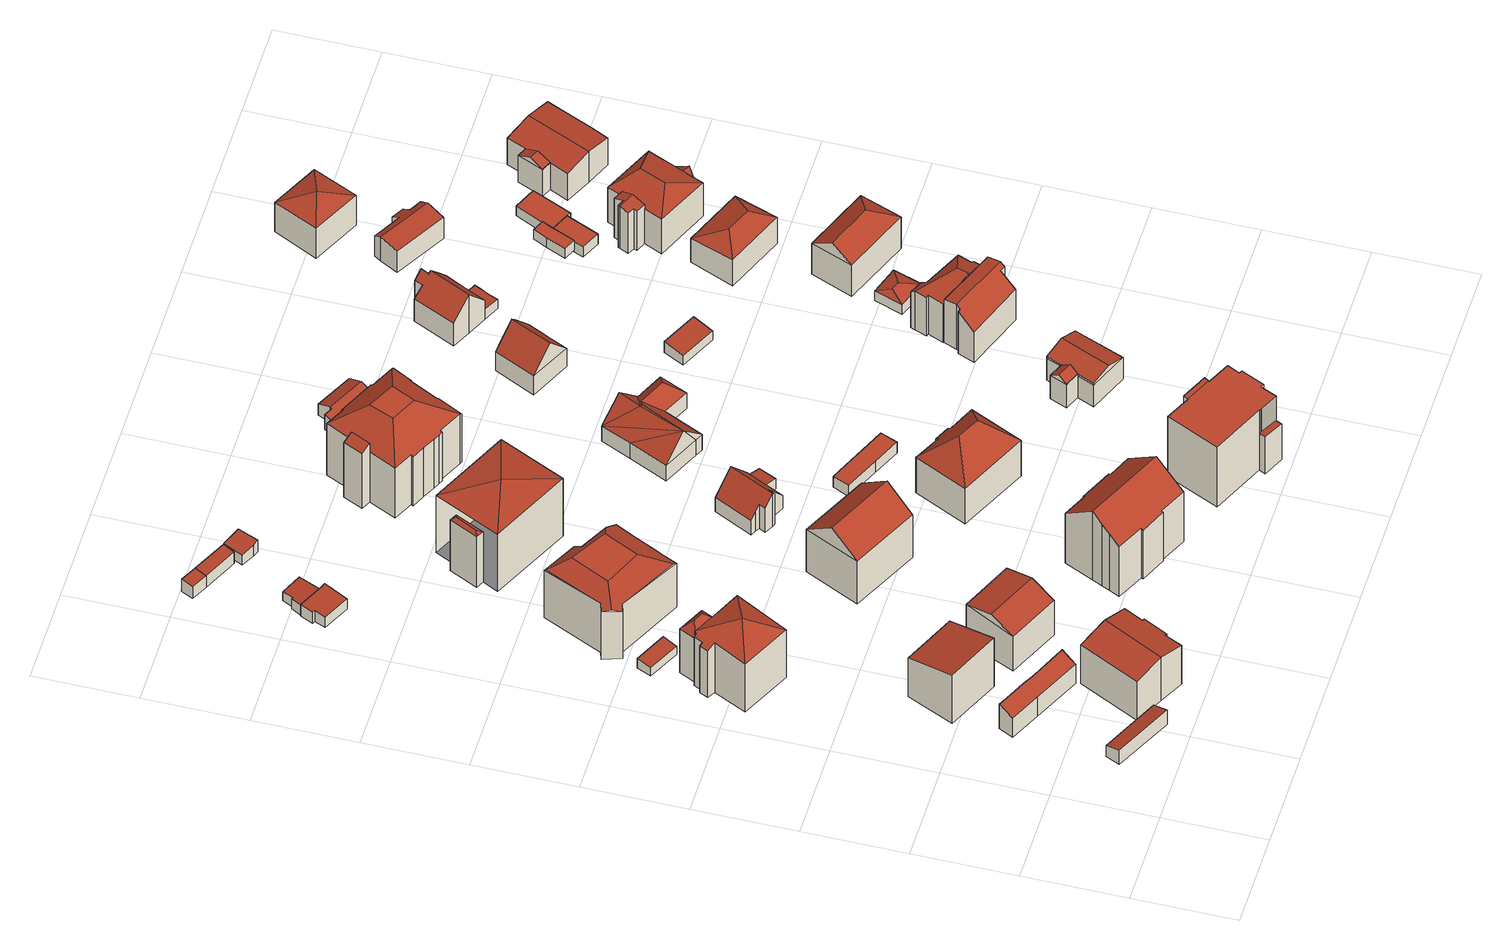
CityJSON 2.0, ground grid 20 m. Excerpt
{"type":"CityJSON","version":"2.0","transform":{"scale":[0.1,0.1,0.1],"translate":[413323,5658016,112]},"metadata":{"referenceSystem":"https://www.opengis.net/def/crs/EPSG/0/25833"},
"CityObjects":{
"building1":{"type":"Building","attributes":{"Dachtyp_tdc":"tdcPolyFlatRoof","Gemeindeschluessel":14612000,"Dachneigung":15.66,"QualitaetDacherkennung":73,"Geometrietyp2DReferenz":"3000","measuredHeight":3.7,"function":"31001_9998","roofType":"2100"},"geometry":[{"type":"Solid","lod":"2","boundaries":[[[[0,1,2,3]],[[1,4,5,2]],[[4,6,7,5]],[[6,0,3,7]],[[6,4,1,0]],[[3,2,5,7]]]],"semantics":{"surfaces":[{"type":"WallSurface"},{"type":"RoofSurface"},{"type":"GroundSurface"}],"values":[[0,0,0,0,1,2]]}}]},
"building2":{"type":"Building","attributes":{"Dachtyp_tdc":"tdcPolyFlatRoof","Gemeindeschluessel":14612000,"Dachneigung":24.06,"QualitaetDacherkennung":58,"Geometrietyp2DReferenz":"3000","measuredHeight":6.38,"function":"31001_9998","roofType":"2100"},"geometry":[{"type":"Solid","lod":"2","boundaries":[[[[8,9,10,11]],[[9,12,13,10]],[[12,14,15,13]],[[14,16,17,15]],[[16,18,19,17]],[[18,20,21,19]],[[20,22,23,21]],[[22,8,11,23]],[[22,20,18,16,14,12,9,8]],[[11,10,13,15,17,19,21,23]]]],"semantics":{"surfaces":[{"type":"WallSurface"},{"type":"RoofSurface"},{"type":"GroundSurface"}],"values":[[0,0,0,0,0,0,0,0,1,2]]}}]},
"building3":{"type":"Building","attributes":{"Dachtyp_tdc":"tdcPolyFlatRoof","Gemeindeschluessel":14612000,"Dachneigung":14.13,"QualitaetDacherkennung":46,"Geometrietyp2DReferenz":"3000","measuredHeight":12.49,"function":"31001_9998","roofType":"2100"},"geometry":[{"type":"Solid","lod":"2","boundaries":[[[[24,25,26,27]],[[25,28,29,26]],[[28,30,31,29]],[[30,24,27,31]],[[30,28,25,24]],[[27,26,29,31]]]],"semantics":{"surfaces":[{"type":"WallSurface"},{"type":"RoofSurface"},{"type":"GroundSurface"}],"values":[[0,0,0,0,1,2]]}}]},
"building4":{"type":"Building","attributes":{"Dachtyp_tdc":"tdcGableRoof","Gemeindeschluessel":14612000,"Dachneigung":10.39,"QualitaetDacherkennung":26,"Geometrietyp2DReferenz":"3000","measuredHeight":11.24,"function":"31001_9998","roofType":"3100"},"geometry":[{"type":"Solid","lod":"2","boundaries":[[[[32,33,34,35]],[[33,36,37,34]],[[36,38,39,37]],[[38,40,41,39]],[[40,42,43,41]],[[42,44,45,43]],[[44,46,47,45]],[[46,48,49,47]],[[48,50,51,49]],[[50,32,35,51]],[[46,44,42,40]],[[40,38,36,33,32,50,48,46]],[[35,34,37,39,41,43,45,47,49,51]]]],"semantics":{"surfaces":[{"type":"WallSurface"},{"type":"RoofSurface"},{"type":"GroundSurface"}],"values":[[0,0,0,0,0,0,0,0,0,0,1,1,2]]}}]},
"building5":{"type":"Building","attributes":{"Gemeindeschluessel":14612000,"Geometrietyp2DReferenz":"3000","function":"31001_9998","roofType":"9999"},"children":["building5-1","building5-2"]},
"building5-1":{"type":"BuildingPart","attributes":{"Dachtyp_tdc":"tdcFreeFormRoof","Dachneigung":47.95,"QualitaetDacherkennung":10,"Geometrietyp2DReferenz":"3000","measuredHeight":13.27,"roofType":"5000"},"parents":["building5"],"geometry":[{"type":"MultiSurface","lod":"2","boundaries":[[[52,53,54,55,56]],[[57,58,53,52]],[[58,59,54,53]],[[59,60,55,54]],[[61,60,59]],[[62,61,59,58]],[[62,58,57]],[[61,62,57,63,60]]],"semantics":{"surfaces":[{"type":"GroundSurface"},{"type":"WallSurface"},{"type":"RoofSurface"}],"values":[0,1,1,1,2,2,2,2]}}]},
"building5-2":{"type":"BuildingPart","attributes":{"Dachtyp_tdc":"tdcTentRoof","Dachneigung":28.96,"QualitaetDacherkennung":41,"Geometrietyp2DReferenz":"3000","measuredHeight":15.76,"roofType":"3500"},"parents":["building5"],"geometry":[{"type":"MultiSurface","lod":"2","boundaries":[[[64,65,66,67]],[[65,68,69,66]],[[68,70,71,69]],[[70,72,57,52,71]],[[73,74,75,55,60]],[[74,76,77,75]],[[76,78,79,77]],[[78,80,81,79]],[[80,82,83,81]],[[82,64,67,83]],[[74,73,84,85]],[[76,74,85]],[[78,76,85]],[[84,72,70,68,65,64,82,80,78,85]],[[67,66,69,71,52,56,55,75,77,79,81,83]]],"semantics":{"surfaces":[{"type":"WallSurface"},{"type":"RoofSurface"},{"type":"GroundSurface"}],"values":[0,0,0,0,0,0,0,0,0,0,1,1,1,1,2]}}]},
"building6":{"type":"Building","attributes":{"Dachtyp_tdc":"tdcPolyFlatRoof","Gemeindeschluessel":14612000,"Dachneigung":5.38,"QualitaetDacherkennung":53,"Geometrietyp2DReferenz":"3000","measuredHeight":2.41,"function":"31001_9998","roofType":"2100"},"geometry":[{"type":"Solid","lod":"2","boundaries":[[[[86,87,88,89]],[[87,90,91,88]],[[90,92,93,91]],[[92,86,89,93]],[[92,90,87,86]],[[89,88,91,93]]]],"semantics":{"surfaces":[{"type":"WallSurface"},{"type":"RoofSurface"},{"type":"GroundSurface"}],"values":[[0,0,0,0,1,2]]}}]},
"building7":{"type":"Building","attributes":{"Dachtyp_tdc":"tdcGableRoof","Gemeindeschluessel":14612000,"Dachneigung":14.21,"QualitaetDacherkennung":29,"Geometrietyp2DReferenz":"3000","measuredHeight":11.23,"function":"31001_9998","roofType":"3100"},"geometry":[{"type":"Solid","lod":"2","boundaries":[[[[94,95,96,97]],[[95,98,99,96]],[[98,100,101,99]],[[100,94,97,101]],[[98,95,102]],[[94,100,103]],[[95,94,103,102]],[[100,98,102,103]],[[97,96,99,101]]]],"semantics":{"surfaces":[{"type":"WallSurface"},{"type":"RoofSurface"},{"type":"GroundSurface"}],"values":[[0,0,0,0,0,0,1,1,2]]}}]},
"building8":{"type":"Building","attributes":{"Dachtyp_tdc":"tdcFreeFormRoof","Gemeindeschluessel":14612000,"Dachneigung":1.51,"QualitaetDacherkennung":36,"Geometrietyp2DReferenz":"3000","measuredHeight":14.08,"function":"31001_9998","roofType":"5000"},"geometry":[{"type":"Solid","lod":"2","boundaries":[[[[104,105,106,107]],[[105,108,109,106]],[[108,110,111,109]],[[110,112,113,111]],[[112,114,115,113]],[[114,116,117,115]],[[116,118,119,117]],[[118,120,121,119]],[[120,122,123,121]],[[122,124,125,123]],[[124,126,127,125]],[[126,128,129,127]],[[128,104,107,129]],[[118,116,114,130,131,132,133,124,122,120]],[[133,132,134,135,128,126]],[[134,136,137,105,104,135]],[[131,130,112,110,108,137,136]],[[132,131,136,134]],[[108,105,137]],[[114,112,130]],[[126,124,133]],[[104,128,135]],[[107,106,109,111,113,115,117,119,121,123,125,127,129]]]],"semantics":{"surfaces":[{"type":"WallSurface"},{"type":"RoofSurface"},{"type":"GroundSurface"}],"values":[[0,0,0,0,0,0,0,0,0,0,0,0,0,1,1,1,1,1,0,0,0,0,2]]}}]},
"building9":{"type":"Building","attributes":{"Dachtyp_tdc":"tdcPolyFlatRoof","Gemeindeschluessel":14612000,"Dachneigung":3.54,"QualitaetDacherkennung":61,"Geometrietyp2DReferenz":"3000","measuredHeight":2.98,"function":"31001_9998","roofType":"2100"},"geometry":[{"type":"Solid","lod":"2","boundaries":[[[[138,139,140,141]],[[139,142,143,140]],[[142,144,145,143]],[[144,146,147,145]],[[146,148,149,147]],[[148,150,151,149]],[[150,152,153,151]],[[152,138,141,153]],[[152,150,148,146,144,142,139,138]],[[141,140,143,145,147,149,151,153]]]],"semantics":{"surfaces":[{"type":"WallSurface"},{"type":"RoofSurface"},{"type":"GroundSurface"}],"values":[[0,0,0,0,0,0,0,0,1,2]]}}]},
"building10":{"type":"Building","attributes":{"Dachtyp_tdc":"tdcPolyFlatRoof","Gemeindeschluessel":14612000,"Dachneigung":3.2,"QualitaetDacherkennung":60,"Geometrietyp2DReferenz":"3000","measuredHeight":2.59,"function":"31001_9998","roofType":"2100"},"geometry":[{"type":"Solid","lod":"2","boundaries":[[[[154,155,156,157]],[[155,158,159,156]],[[158,160,161,159]],[[160,162,163,161]],[[162,164,165,163]],[[164,154,157,165]],[[164,162,160,158,155,154]],[[157,156,159,161,163,165]]]],"semantics":{"surfaces":[{"type":"WallSurface"},{"type":"RoofSurface"},{"type":"GroundSurface"}],"values":[[0,0,0,0,0,0,1,2]]}}]},
"building11":{"type":"Building","attributes":{"Dachtyp_tdc":"tdcGableRoof","Gemeindeschluessel":14612000,"Dachneigung":37.9,"QualitaetDacherkennung":71,"Geometrietyp2DReferenz":"3000","measuredHeight":15.41,"function":"31001_9998","roofType":"3100"},"geometry":[{"type":"Solid","lod":"2","boundaries":[[[[166,167,168,169]],[[167,170,171,168]],[[170,172,173,171]],[[172,166,169,173]],[[170,167,174]],[[166,172,175]],[[167,166,175,174]],[[172,170,174,175]],[[169,168,171,173]]]],"semantics":{"surfaces":[{"type":"WallSurface"},{"type":"RoofSurface"},{"type":"GroundSurface"}],"values":[[0,0,0,0,0,0,1,1,2]]}}]},
"building12":{"type":"Building","attributes":{"Dachtyp_tdc":"tdcGableRoof","Gemeindeschluessel":14612000,"Dachneigung":37.45,"QualitaetDacherkennung":72,"Geometrietyp2DReferenz":"3000","measuredHeight":17.52,"function":"31001_9998","roofType":"3100"},"geometry":[{"type":"Solid","lod":"2","boundaries":[[[[176,177,178,179]],[[177,180,181,178]],[[180,182,183,181]],[[182,184,185,183]],[[184,186,187,185]],[[186,188,189,187]],[[188,190,191,189]],[[190,192,193,191]],[[192,194,195,193]],[[194,196,197,195]],[[196,198,199,197]],[[198,200,201,199]],[[200,202,203,201]],[[202,204,205,203]],[[204,206,207,205]],[[206,176,179,207]],[[202,200,198,196,194,192,190,188]],[[188,186,184,182,180,177,176,206,204,202]],[[179,178,181,183,185,187,189,191,193,195,197,199,201,203,205,207]]]],"semantics":{"surfaces":[{"type":"WallSurface"},{"type":"RoofSurface"},{"type":"GroundSurface"}],"values":[[0,0,0,0,0,0,0,0,0,0,0,0,0,0,0,0,1,1,2]]}}]},
"building13":{"type":"Building","attributes":{"Dachtyp_tdc":"tdcPolyFlatRoof","Gemeindeschluessel":14612000,"Dachneigung":4.8,"QualitaetDacherkennung":81,"Geometrietyp2DReferenz":"3000","measuredHeight":3.19,"function":"31001_9998","roofType":"2100"},"geometry":[{"type":"Solid","lod":"2","boundaries":[[[[208,209,210,211]],[[209,212,213,210]],[[212,214,215,213]],[[214,208,211,215]],[[214,212,209,208]],[[211,210,213,215]]]],"semantics":{"surfaces":[{"type":"WallSurface"},{"type":"RoofSurface"},{"type":"GroundSurface"}],"values":[[0,0,0,0,1,2]]}}]},
"building14":{"type":"Building","attributes":{"Dachtyp_tdc":"tdcPolyFlatRoof","Gemeindeschluessel":14612000,"Dachneigung":3.7,"QualitaetDacherkennung":68,"Geometrietyp2DReferenz":"3000","measuredHeight":3.17,"function":"31001_9998","roofType":"2100"},"geometry":[{"type":"Solid","lod":"2","boundaries":[[[[216,217,218,219]],[[217,214,215,218]],[[214,212,213,215]],[[212,216,219,213]],[[212,214,217,216]],[[219,218,215,213]]]],"semantics":{"surfaces":[{"type":"WallSurface"},{"type":"RoofSurface"},{"type":"GroundSurface"}],"values":[[0,0,0,0,1,2]]}}]},
"building15":{"type":"Building","attributes":{"Gemeindeschluessel":14612000,"Geometrietyp2DReferenz":"3000","function":"31001_9998","roofType":"9999"},"children":["building15-1","building15-2"]},
"building15-1":{"type":"BuildingPart","attributes":{"Dachtyp_tdc":"tdcFreeFormRoof","Dachneigung":32.95,"QualitaetDacherkennung":12,"Geometrietyp2DReferenz":"3000","measuredHeight":13.49,"roofType":"5000"},"parents":["building15"],"geometry":[{"type":"MultiSurface","lod":"2","boundaries":[[[220,221,222,223]],[[221,224,225,222]],[[224,226,227,225]],[[228,226,224]],[[229,228,224,221]],[[229,221,220]],[[228,229,220,226]],[[223,222,225,227]]],"semantics":{"surfaces":[{"type":"WallSurface"},{"type":"RoofSurface"},{"type":"GroundSurface"}],"values":[0,0,0,1,1,1,1,2]}}]},
"building15-2":{"type":"BuildingPart","attributes":{"Dachtyp_tdc":"tdcTentRoof","Dachneigung":10.68,"QualitaetDacherkennung":47,"Geometrietyp2DReferenz":"3000","measuredHeight":16.44,"roofType":"3500"},"parents":["building15"],"geometry":[{"type":"MultiSurface","lod":"2","boundaries":[[[230,231,232,233]],[[231,234,235,232]],[[236,230,233,237]],[[231,230,238]],[[234,231,238]],[[236,234,238]],[[230,236,238]],[[233,232,235,223,227,237]]],"semantics":{"surfaces":[{"type":"WallSurface"},{"type":"RoofSurface"},{"type":"GroundSurface"}],"values":[0,0,0,1,1,1,1,2]}}]},
"building16":{"type":"Building","attributes":{"Dachtyp_tdc":"tdcPolyFlatRoof","Gemeindeschluessel":14612000,"Dachneigung":7.42,"QualitaetDacherkennung":58,"Geometrietyp2DReferenz":"3000","measuredHeight":3.06,"function":"31001_9998","roofType":"2100"},"geometry":[{"type":"Solid","lod":"2","boundaries":[[[[239,240,241,242]],[[240,243,244,241]],[[243,245,246,244]],[[245,247,248,246]],[[247,249,250,248]],[[249,239,242,250]],[[249,247,245,243,240,239]],[[242,241,244,246,248,250]]]],"semantics":{"surfaces":[{"type":"WallSurface"},{"type":"RoofSurface"},{"type":"GroundSurface"}],"values":[[0,0,0,0,0,0,1,2]]}}]},
"building17":{"type":"Building","attributes":{"Gemeindeschluessel":14612000,"Geometrietyp2DReferenz":"3000","function":"31001_9998","roofType":"9999"},"children":["building17-1","building17-2"]},
"building17-1":{"type":"BuildingPart","attributes":{"Dachtyp_tdc":"tdcPolyFlatRoof","Dachneigung":13.74,"QualitaetDacherkennung":41,"Geometrietyp2DReferenz":"3000","measuredHeight":3.36,"roofType":"2100"},"parents":["building17"],"geometry":[{"type":"MultiSurface","lod":"2","boundaries":[[[251,252,253,254]],[[255,256,257,258]],[[255,251,254,256]],[[255,258,252,251]],[[254,253,257,256]]],"semantics":{"surfaces":[{"type":"WallSurface"},{"type":"RoofSurface"},{"type":"GroundSurface"}],"values":[0,0,0,1,2]}}]},
"building17-2":{"type":"BuildingPart","attributes":{"Dachtyp_tdc":"tdcGableRoof","Dachneigung":50.37,"QualitaetDacherkennung":76,"Geometrietyp2DReferenz":"3000","measuredHeight":8.57,"roofType":"3100"},"parents":["building17"],"geometry":[{"type":"MultiSurface","lod":"2","boundaries":[[[252,259,260,253]],[[259,261,262,260]],[[261,263,264,262]],[[263,265,266,264]],[[265,267,268,266]],[[267,269,270,268]],[[269,271,272,270]],[[271,273,274,272]],[[273,275,276,274]],[[275,277,278,276]],[[277,279,280,278]],[[279,281,282,280]],[[281,258,257,282]],[[277,275,273,271,269,267,265]],[[265,263,261,259,252,258,281,279,277]],[[257,253,260,262,264,266,268,270,272,274,276,278,280,282]]],"semantics":{"surfaces":[{"type":"WallSurface"},{"type":"RoofSurface"},{"type":"GroundSurface"}],"values":[0,0,0,0,0,0,0,0,0,0,0,0,0,1,1,2]}}]},
"building18":{"type":"Building","attributes":{"Dachtyp_tdc":"tdcFreeFormRoof","Gemeindeschluessel":14612000,"Dachneigung":43.75,"QualitaetDacherkennung":59,"Geometrietyp2DReferenz":"3000","measuredHeight":14.44,"function":"31001_9998","roofType":"5000"},"geometry":[{"type":"Solid","lod":"2","boundaries":[[[[283,284,285,286]],[[284,287,288,285]],[[287,289,290,288]],[[289,291,292,290]],[[291,293,294,292]],[[293,295,296,294]],[[295,297,298,296]],[[297,283,286,298]],[[293,291,289,287,284,283,299,300]],[[283,297,299]],[[297,295,300,299]],[[295,293,300]],[[286,285,288,290,292,294,296,298]]]],"semantics":{"surfaces":[{"type":"WallSurface"},{"type":"RoofSurface"},{"type":"GroundSurface"}],"values":[[0,0,0,0,0,0,0,0,1,1,1,1,2]]}}]},
"building19":{"type":"Building","attributes":{"Dachtyp_tdc":"tdcPolyFlatRoof","Gemeindeschluessel":14612000,"Dachneigung":0,"QualitaetDacherkennung":50,"Geometrietyp2DReferenz":"3000","measuredHeight":2.8,"function":"31001_9998","roofType":"1000"},"geometry":[{"type":"Solid","lod":"2","boundaries":[[[[301,302,303,304]],[[302,305,306,303]],[[305,307,308,306]],[[307,309,310,308]],[[309,301,304,310]],[[309,307,305,302,301]],[[304,303,306,308,310]]]],"semantics":{"surfaces":[{"type":"WallSurface"},{"type":"RoofSurface"},{"type":"GroundSurface"}],"values":[[0,0,0,0,0,1,2]]}}]},
"building20":{"type":"Building","attributes":{"Gemeindeschluessel":14612000,"Geometrietyp2DReferenz":"3000","function":"31001_9998","roofType":"9999"},"children":["building20-1","building20-2","building20-3"]},
"building20-1":{"type":"BuildingPart","attributes":{"Dachtyp_tdc":"tdcPolyFlatRoof","Dachneigung":0,"QualitaetDacherkennung":55,"Geometrietyp2DReferenz":"3000","measuredHeight":15.4,"roofType":"1000"},"parents":["building20"],"geometry":[{"type":"MultiSurface","lod":"2","boundaries":[[[311,312,313,314]],[[311,315,316,312]],[[315,317,318,316]],[[317,319,320,318]],[[319,321,322,320]],[[321,323,324,322]],[[323,325,326,327,324]],[[328,329,330,331,332]],[[329,333,334,330]],[[333,335,336,334]],[[333,329,328,325,323,321,319,317,315,311,314,335]],[[313,312,316,318,320,322,324,327,331,330,334,336]]],"semantics":{"surfaces":[{"type":"WallSurface"},{"type":"RoofSurface"},{"type":"GroundSurface"}],"values":[0,0,0,0,0,0,0,0,0,0,1,2]}}]},
"building20-2":{"type":"BuildingPart","attributes":{"Dachtyp_tdc":"tdcPolyFlatRoof","Dachneigung":6.85,"QualitaetDacherkennung":35,"Geometrietyp2DReferenz":"3000","measuredHeight":15.51,"roofType":"2100"},"parents":["building20"],"geometry":[{"type":"MultiSurface","lod":"2","boundaries":[[[337,314,313,338]],[[335,339,340,336]],[[339,337,338,340]],[[339,335,314,337]],[[338,313,336,340]]],"semantics":{"surfaces":[{"type":"WallSurface"},{"type":"RoofSurface"},{"type":"GroundSurface"}],"values":[0,0,0,1,2]}}]},
"building20-3":{"type":"BuildingPart","attributes":{"Dachtyp_tdc":"tdcPolyFlatRoof","Dachneigung":4.62,"QualitaetDacherkennung":27,"Geometrietyp2DReferenz":"3000","measuredHeight":9.43,"roofType":"2100"},"parents":["building20"],"geometry":[{"type":"MultiSurface","lod":"2","boundaries":[[[326,341,342,327]],[[341,343,344,342]],[[343,332,331,344]],[[332,343,341,326]],[[327,342,344,331]]],"semantics":{"surfaces":[{"type":"WallSurface"},{"type":"RoofSurface"},{"type":"GroundSurface"}],"values":[0,0,0,1,2]}}]},
"building21":{"type":"Building","attributes":{"Gemeindeschluessel":14612000,"Geometrietyp2DReferenz":"3000","function":"31001_9998","roofType":"9999"},"children":["building21-1","building21-2"]},
"building21-1":{"type":"BuildingPart","attributes":{"Dachtyp_tdc":"tdcPolyFlatRoof","Dachneigung":28.82,"QualitaetDacherkennung":43,"Geometrietyp2DReferenz":"3000","measuredHeight":15.13,"roofType":"2100"},"parents":["building21"],"geometry":[{"type":"MultiSurface","lod":"2","boundaries":[[[345,346,347,348]],[[346,349,347]],[[350,351,352,353,354]],[[351,345,348,352]],[[351,350,346,345]],[[348,347,353,352]]],"semantics":{"surfaces":[{"type":"WallSurface"},{"type":"RoofSurface"},{"type":"GroundSurface"}],"values":[0,0,0,0,1,2]}}]},
"building21-2":{"type":"BuildingPart","attributes":{"Dachtyp_tdc":"tdcCutTentRoof","Dachneigung":35.61,"QualitaetDacherkennung":77,"Geometrietyp2DReferenz":"3000","measuredHeight":16.87,"roofType":"9999"},"parents":["building21"],"geometry":[{"type":"MultiSurface","lod":"2","boundaries":[[[349,355,356,347]],[[355,357,358,356]],[[357,359,360,358]],[[359,361,362,360]],[[361,363,364,362]],[[363,365,366,364]],[[365,367,368,366]],[[367,369,370,368]],[[369,371,372,370]],[[371,373,374,372]],[[373,375,376,374]],[[375,377,378,376]],[[377,379,380,378]],[[379,381,382,380]],[[381,383,384,382]],[[383,385,386,384]],[[385,387,388,386]],[[387,389,390,388]],[[389,391,392,390]],[[391,393,394,392]],[[393,395,396,394]],[[395,354,353,396]],[[365,363,361,359,357,355,397,398]],[[379,377,375,373,371,369,367,365,398,399]],[[395,393,391,389,387,385,383,381,379,399,400]],[[355,349,354,395,400,397]],[[400,399,398,397]],[[347,356,358,360,362,364,366,368,370,372,374,376,378,380,382,384,386,388,390,392,394,396,353]]],"semantics":{"surfaces":[{"type":"WallSurface"},{"type":"RoofSurface"},{"type":"GroundSurface"}],"values":[0,0,0,0,0,0,0,0,0,0,0,0,0,0,0,0,0,0,0,0,0,0,1,1,1,1,1,2]}}]},
"building22":{"type":"Building","attributes":{"Dachtyp_tdc":"tdcFreeFormRoof","Gemeindeschluessel":14612000,"Dachneigung":45.79,"QualitaetDacherkennung":27,"Geometrietyp2DReferenz":"3000","measuredHeight":8.98,"function":"31001_9998","roofType":"5000"},"geometry":[{"type":"Solid","lod":"2","boundaries":[[[[401,402,403]],[[403,404,405]],[[402,404,403]],[[406,404,402]],[[404,406,407]],[[408,404,407]],[[404,408,409]],[[410,411,412,413,414,415,416,417,418,419]],[[408,407,411,410]],[[407,406,412,411]],[[406,402,413,412]],[[402,420,414,413]],[[420,421,415,414]],[[421,422,416,415]],[[422,423,417,416]],[[423,424,418,417]],[[424,409,419,418]],[[409,408,410,419]],[[425,405,404,409,424]],[[426,425,424,423]],[[426,423,422]],[[403,405,425,426,422,421]],[[401,403,421,420]],[[401,420,402]]]],"semantics":{"surfaces":[{"type":"RoofSurface"},{"type":"WallSurface"},{"type":"GroundSurface"}],"values":[[0,0,0,0,0,1,1,2,1,1,1,1,1,1,1,1,1,1,0,0,0,0,0,1]]}}]},
"building23":{"type":"Building","attributes":{"Dachtyp_tdc":"tdcGableRoof","Gemeindeschluessel":14612000,"Dachneigung":23.18,"QualitaetDacherkennung":75,"Geometrietyp2DReferenz":"3000","measuredHeight":3.98,"function":"31001_9998","roofType":"3100"},"geometry":[{"type":"Solid","lod":"2","boundaries":[[[[427,428,429,430]],[[428,431,432,429]],[[431,433,434,432]],[[433,435,436,434]],[[435,437,438,436]],[[437,439,440,438]],[[439,441,442,440]],[[441,427,430,442]],[[437,435,433,431]],[[431,428,427,441,439,437]],[[430,429,432,434,436,438,440,442]]]],"semantics":{"surfaces":[{"type":"WallSurface"},{"type":"RoofSurface"},{"type":"GroundSurface"}],"values":[[0,0,0,0,0,0,0,0,1,1,2]]}}]},
"building24":{"type":"Building","attributes":{"Gemeindeschluessel":14612000,"Geometrietyp2DReferenz":"3000","function":"31001_9998","roofType":"9999"},"children":["building24-1","building24-2"]},
"building24-1":{"type":"BuildingPart","attributes":{"Dachtyp_tdc":"tdcGableRoof","Dachneigung":12.84,"QualitaetDacherkennung":27,"Geometrietyp2DReferenz":"3000","measuredHeight":7.08,"roofType":"3100"},"parents":["building24"],"geometry":[{"type":"MultiSurface","lod":"2","boundaries":[[[443,444,445,446]],[[444,447,448,445]],[[449,450,451,452]],[[450,453,454,451]],[[453,443,446,454]],[[453,455,456,443]],[[457,458,456,455,459,460]],[[461,460,449]],[[449,460,459,450]],[[450,459,455,453]],[[444,458,457,447]],[[443,456,458,444]],[[457,462,447]],[[446,445,448,452,451,454]]],"semantics":{"surfaces":[{"type":"WallSurface"},{"type":"RoofSurface"},{"type":"GroundSurface"}],"values":[0,0,0,0,0,1,1,0,0,0,0,0,0,2]}}]},
"building24-2":{"type":"BuildingPart","attributes":{"Dachtyp_tdc":"tdcGableRoof","Dachneigung":36.15,"QualitaetDacherkennung":71,"Geometrietyp2DReferenz":"3000","measuredHeight":7.34,"roofType":"3100"},"parents":["building24"],"geometry":[{"type":"MultiSurface","lod":"2","boundaries":[[[462,463,464,448,447]],[[463,465,466,464]],[[465,461,449,452,466]],[[465,467,468,461]],[[457,468,467,469]],[[463,469,467,465]],[[462,457,469,463]],[[461,468,457,462]],[[452,448,464,466]]],"semantics":{"surfaces":[{"type":"WallSurface"},{"type":"RoofSurface"},{"type":"GroundSurface"}],"values":[0,0,0,1,1,0,0,0,2]}}]},
"building25":{"type":"Building","attributes":{"Dachtyp_tdc":"tdcFreeFormRoof","Gemeindeschluessel":14612000,"Dachneigung":48.71,"QualitaetDacherkennung":76,"Geometrietyp2DReferenz":"3000","measuredHeight":9.86,"function":"31001_9998","roofType":"5000"},"geometry":[{"type":"Solid","lod":"2","boundaries":[[[[470,471,472,473,474,475,476,477,478,479]],[[480,481,471,470]],[[481,482,472,471]],[[482,483,473,472]],[[483,484,474,473]],[[484,485,475,474]],[[485,486,476,475]],[[486,487,477,476]],[[487,488,478,477]],[[488,489,479,478]],[[489,480,470,479]],[[483,482,481,480,490,491,485,484]],[[490,489,488,487,486,491]],[[486,485,491]],[[480,489,490]]]],"semantics":{"surfaces":[{"type":"GroundSurface"},{"type":"WallSurface"},{"type":"RoofSurface"}],"values":[[0,1,1,1,1,1,1,1,1,1,1,2,2,1,1]]}}]},
"building26":{"type":"Building","attributes":{"Dachtyp_tdc":"tdcPolyFlatRoof","Gemeindeschluessel":14612000,"Dachneigung":6.44,"QualitaetDacherkennung":78,"Geometrietyp2DReferenz":"3000","measuredHeight":2.79,"function":"31001_9998","roofType":"2100"},"geometry":[{"type":"Solid","lod":"2","boundaries":[[[[492,493,494,495]],[[493,496,497,494]],[[496,498,499,497]],[[498,492,495,499]],[[498,496,493,492]],[[495,494,497,499]]]],"semantics":{"surfaces":[{"type":"WallSurface"},{"type":"RoofSurface"},{"type":"GroundSurface"}],"values":[[0,0,0,0,1,2]]}}]},
"building27":{"type":"Building","attributes":{"Dachtyp_tdc":"tdcGableRoof","Gemeindeschluessel":14612000,"Dachneigung":41.77,"QualitaetDacherkennung":28,"Geometrietyp2DReferenz":"3000","measuredHeight":11.64,"function":"31001_9998","roofType":"3100"},"geometry":[{"type":"Solid","lod":"2","boundaries":[[[[500,501,502,503]],[[501,504,505,502]],[[504,506,507,505]],[[506,508,509,507]],[[508,510,511,509]],[[510,512,513,511]],[[512,514,515,513]],[[514,516,517,515]],[[516,518,519,517]],[[518,500,503,519]],[[514,512,510,508]],[[508,506,504,501,500,518,516,514]],[[503,502,505,507,509,511,513,515,517,519]]]],"semantics":{"surfaces":[{"type":"WallSurface"},{"type":"RoofSurface"},{"type":"GroundSurface"}],"values":[[0,0,0,0,0,0,0,0,0,0,1,1,2]]}}]},
"building28":{"type":"Building","attributes":{"Dachtyp_tdc":"tdcHipAndGableRoof","Gemeindeschluessel":14612000,"Dachneigung":11.54,"QualitaetDacherkennung":37,"Geometrietyp2DReferenz":"3000","measuredHeight":11.52,"function":"31001_9998","roofType":"5000"},"geometry":[{"type":"Solid","lod":"2","boundaries":[[[[520,521,513,522]],[[521,523,524,513]],[[523,525,511,524]],[[525,526,527,511]],[[526,528,529,527]],[[528,530,531,529]],[[530,532,533,531]],[[532,534,535,533]],[[534,536,537,535]],[[536,538,539,537]],[[538,540,541,539]],[[540,542,543,541]],[[542,544,545,543]],[[544,520,522,545]],[[540,538,536,534,532,546]],[[532,530,528,526,525,523,546]],[[523,521,520,544,542,540,546]],[[522,513,524,511,527,529,531,533,535,537,539,541,543,545]]]],"semantics":{"surfaces":[{"type":"WallSurface"},{"type":"RoofSurface"},{"type":"GroundSurface"}],"values":[[0,0,0,0,0,0,0,0,0,0,0,0,0,0,1,1,1,2]]}}]},
"building29":{"type":"Building","attributes":{"Gemeindeschluessel":14612000,"Geometrietyp2DReferenz":"3000","function":"31001_9998","roofType":"9999"},"children":["building29-1","building29-2"]},
"building29-1":{"type":"BuildingPart","attributes":{"Dachtyp_tdc":"tdcGableRoof","Dachneigung":48.27,"QualitaetDacherkennung":56,"Geometrietyp2DReferenz":"3000","measuredHeight":9.66,"roofType":"3100"},"parents":["building29"],"geometry":[{"type":"MultiSurface","lod":"2","boundaries":[[[547,548,549,550]],[[548,551,552,549]],[[551,553,554,552]],[[553,555,556,554]],[[555,557,558,556]],[[557,559,560,558]],[[559,561,562,563,560]],[[564,565,566,567,568]],[[565,569,570,566]],[[569,571,572,570]],[[571,547,550,572]],[[565,564,561,559,557,555]],[[555,553,551,548,547,571,569,565]],[[550,549,552,554,556,558,560,563,567,566,570,572]]],"semantics":{"surfaces":[{"type":"WallSurface"},{"type":"RoofSurface"},{"type":"GroundSurface"}],"values":[0,0,0,0,0,0,0,0,0,0,0,1,1,2]}}]},
"building29-2":{"type":"BuildingPart","attributes":{"Dachtyp_tdc":"tdcPolyFlatRoof","Dachneigung":3.94,"QualitaetDacherkennung":57,"Geometrietyp2DReferenz":"3000","measuredHeight":2.5,"roofType":"2100"},"parents":["building29"],"geometry":[{"type":"MultiSurface","lod":"2","boundaries":[[[562,573,574,563]],[[573,575,576,574]],[[575,577,578,576]],[[577,579,580,578]],[[579,581,582,580]],[[581,583,584,582]],[[583,568,567,584]],[[568,583,581,579,577,575,573,562]],[[563,574,576,578,580,582,584,567]]],"semantics":{"surfaces":[{"type":"WallSurface"},{"type":"RoofSurface"},{"type":"GroundSurface"}],"values":[0,0,0,0,0,0,0,1,2]}}]},
"building30":{"type":"Building","attributes":{"Dachtyp_tdc":"tdcFreeFormRoof","Gemeindeschluessel":14612000,"Dachneigung":21.71,"QualitaetDacherkennung":84,"Geometrietyp2DReferenz":"3000","measuredHeight":3.68,"function":"31001_9998","roofType":"5000"},"geometry":[{"type":"Solid","lod":"2","boundaries":[[[[585,586,587,588]],[[586,589,590,587]],[[589,591,592,590]],[[591,585,588,592]],[[593,594,591,589]],[[593,589,586]],[[594,593,586,585]],[[594,585,591]],[[588,587,590,592]]]],"semantics":{"surfaces":[{"type":"WallSurface"},{"type":"RoofSurface"},{"type":"GroundSurface"}],"values":[[0,0,0,0,1,1,1,1,2]]}}]},
"building31":{"type":"Building","attributes":{"Dachtyp_tdc":"tdcHipAndGableRoof","Gemeindeschluessel":14612000,"Dachneigung":34.91,"QualitaetDacherkennung":62,"Geometrietyp2DReferenz":"3000","measuredHeight":11.06,"function":"31001_9998","roofType":"5000"},"geometry":[{"type":"Solid","lod":"2","boundaries":[[[[595,596,597,598]],[[596,599,600,597]],[[599,601,602,600]],[[601,595,598,602]],[[599,596,603]],[[595,601,604]],[[596,595,604,603]],[[601,599,603,604]],[[598,597,600,602]]]],"semantics":{"surfaces":[{"type":"WallSurface"},{"type":"RoofSurface"},{"type":"GroundSurface"}],"values":[[0,0,0,0,1,0,1,1,2]]}}]},
"building32":{"type":"Building","attributes":{"Dachtyp_tdc":"tdcHipRoof","Gemeindeschluessel":14612000,"Dachneigung":25.18,"QualitaetDacherkennung":80,"Geometrietyp2DReferenz":"3000","measuredHeight":8.51,"function":"31001_9998","roofType":"3200"},"geometry":[{"type":"Solid","lod":"2","boundaries":[[[[605,606,607,608]],[[606,609,610,607]],[[609,611,612,610]],[[611,605,608,612]],[[609,606,613]],[[605,611,614]],[[606,605,614,613]],[[611,609,613,614]],[[608,607,610,612]]]],"semantics":{"surfaces":[{"type":"WallSurface"},{"type":"RoofSurface"},{"type":"GroundSurface"}],"values":[[0,0,0,0,1,1,1,1,2]]}}]},
"building33":{"type":"Building","attributes":{"Dachtyp_tdc":"tdcPolyFlatRoof","Gemeindeschluessel":14612000,"Dachneigung":0,"QualitaetDacherkennung":67,"Geometrietyp2DReferenz":"3000","measuredHeight":2.49,"function":"31001_9998","roofType":"1000"},"geometry":[{"type":"Solid","lod":"2","boundaries":[[[[615,616,617,618]],[[616,619,620,617]],[[619,621,622,620]],[[621,623,624,622]],[[623,625,626,624]],[[625,627,628,626]],[[627,615,618,628]],[[627,625,623,621,619,616,615]],[[618,617,620,622,624,626,628]]]],"semantics":{"surfaces":[{"type":"WallSurface"},{"type":"RoofSurface"},{"type":"GroundSurface"}],"values":[[0,0,0,0,0,0,0,1,2]]}}]},
"building34":{"type":"Building","attributes":{"Dachtyp_tdc":"tdcGableRoof","Gemeindeschluessel":14612000,"Dachneigung":11.4,"QualitaetDacherkennung":41,"Geometrietyp2DReferenz":"3000","measuredHeight":6.31,"function":"31001_9998","roofType":"3100"},"geometry":[{"type":"Solid","lod":"2","boundaries":[[[[629,630,631,632]],[[630,633,634,631]],[[633,635,636,634]],[[635,637,638,636]],[[637,639,640,638]],[[639,641,642,640]],[[641,643,644,642]],[[643,645,646,644]],[[645,647,648,646]],[[647,649,650,648]],[[649,629,632,650]],[[645,643,641,639]],[[639,637,635,633,630,629,649,647,645]],[[632,631,634,636,638,640,642,644,646,648,650]]]],"semantics":{"surfaces":[{"type":"WallSurface"},{"type":"RoofSurface"},{"type":"GroundSurface"}],"values":[[0,0,0,0,0,0,0,0,0,0,0,1,1,2]]}}]},
"building35":{"type":"Building","attributes":{"Dachtyp_tdc":"tdcPolyFlatRoof","Gemeindeschluessel":14612000,"Dachneigung":0,"QualitaetDacherkennung":70,"Geometrietyp2DReferenz":"3000","measuredHeight":2.61,"function":"31001_9998","roofType":"1000"},"geometry":[{"type":"Solid","lod":"2","boundaries":[[[[651,652,653,654]],[[652,655,656,653]],[[655,657,658,656]],[[657,659,660,658]],[[659,661,662,660]],[[661,651,654,662]],[[661,659,657,655,652,651]],[[654,653,656,658,660,662]]]],"semantics":{"surfaces":[{"type":"WallSurface"},{"type":"RoofSurface"},{"type":"GroundSurface"}],"values":[[0,0,0,0,0,0,1,2]]}}]},
"building36":{"type":"Building","attributes":{"Dachtyp_tdc":"tdcTentRoof","Gemeindeschluessel":14612000,"Dachneigung":23.06,"QualitaetDacherkennung":85,"Geometrietyp2DReferenz":"3000","measuredHeight":9.59,"function":"31001_9998","roofType":"3500"},"geometry":[{"type":"Solid","lod":"2","boundaries":[[[[663,664,665,666]],[[664,667,668,665]],[[667,669,670,668]],[[669,663,666,670]],[[664,663,671]],[[667,664,671]],[[669,667,671]],[[663,669,671]],[[666,665,668,670]]]],"semantics":{"surfaces":[{"type":"WallSurface"},{"type":"RoofSurface"},{"type":"GroundSurface"}],"values":[[0,0,0,0,1,1,1,1,2]]}}]},
"building37":{"type":"Building","attributes":{"Gemeindeschluessel":14612000,"Geometrietyp2DReferenz":"3000","function":"31001_9998","roofType":"9999"},"children":["building37-1","building37-2","building37-3"]},
"building37-1":{"type":"BuildingPart","attributes":{"Dachtyp_tdc":"tdcGableRoof","Dachneigung":66.64,"QualitaetDacherkennung":14,"Geometrietyp2DReferenz":"3000","measuredHeight":6.55,"roofType":"3100"},"parents":["building37"],"geometry":[{"type":"MultiSurface","lod":"2","boundaries":[[[672,673,674,675]],[[673,676,677,674]],[[676,678,679,677]],[[676,673,680]],[[673,672,681,680]],[[678,676,680,681]],[[675,674,677,679]]],"semantics":{"surfaces":[{"type":"WallSurface"},{"type":"RoofSurface"},{"type":"GroundSurface"}],"values":[0,0,0,0,1,1,2]}}]},
"building37-2":{"type":"BuildingPart","attributes":{"Dachtyp_tdc":"tdcHipRoof","Dachneigung":21.1,"QualitaetDacherkennung":61,"Geometrietyp2DReferenz":"3000","measuredHeight":10.79,"roofType":"3200"},"parents":["building37"],"geometry":[{"type":"MultiSurface","lod":"2","boundaries":[[[682,683,684,679]],[[683,685,686,684]],[[685,687,688,686]],[[689,690,691,692]],[[690,693,694,691]],[[693,695,672,675,694]],[[682,679,678]],[[693,690,696]],[[685,683,697]],[[690,689,698,687,685,697,696]],[[683,682,695,693,696,697]],[[684,686,688,699,692,691,694,675,679]]],"semantics":{"surfaces":[{"type":"WallSurface"},{"type":"RoofSurface"},{"type":"GroundSurface"}],"values":[0,0,0,0,0,0,0,1,1,1,1,2]}}]},
"building37-3":{"type":"BuildingPart","attributes":{"Dachtyp_tdc":"tdcGableRoof","Dachneigung":18.77,"QualitaetDacherkennung":61,"Geometrietyp2DReferenz":"3000","measuredHeight":10.95,"roofType":"3100"},"parents":["building37"],"geometry":[{"type":"MultiSurface","lod":"2","boundaries":[[[700,701,689,692,702]],[[703,688,687]],[[703,704,705,688]],[[704,706,707,705]],[[706,708,709,707]],[[708,710,711,709]],[[710,712,713,711]],[[712,714,715,713]],[[714,700,702,715]],[[710,708,706,704,703,716]],[[716,701,700,714,712,710]],[[702,692,699,688,705,707,709,711,713,715]]],"semantics":{"surfaces":[{"type":"WallSurface"},{"type":"RoofSurface"},{"type":"GroundSurface"}],"values":[0,0,0,0,0,0,0,0,0,1,1,2]}}]},
"building38":{"type":"Building","attributes":{"Dachtyp_tdc":"tdcPolyFlatRoof","Gemeindeschluessel":14612000,"Dachneigung":0,"QualitaetDacherkennung":86,"Geometrietyp2DReferenz":"3000","measuredHeight":2.54,"function":"31001_9998","roofType":"1000"},"geometry":[{"type":"Solid","lod":"2","boundaries":[[[[657,717,718,719]],[[717,720,721,718]],[[720,722,723,721]],[[722,724,725,723]],[[724,659,726,725]],[[659,657,719,726]],[[659,724,722,720,717,657]],[[719,718,721,723,725,726]]]],"semantics":{"surfaces":[{"type":"WallSurface"},{"type":"RoofSurface"},{"type":"GroundSurface"}],"values":[[0,0,0,0,0,0,1,2]]}}]},
"building39":{"type":"Building","attributes":{"Gemeindeschluessel":14612000,"Geometrietyp2DReferenz":"3000","function":"31001_9998","roofType":"9999"},"children":["building39-1","building39-2"]},
"building39-1":{"type":"BuildingPart","attributes":{"Dachtyp_tdc":"tdcGableRoof","Dachneigung":25.47,"QualitaetDacherkennung":63,"Geometrietyp2DReferenz":"3000","measuredHeight":8.18,"roofType":"3100"},"parents":["building39"],"geometry":[{"type":"MultiSurface","lod":"2","boundaries":[[[727,728,729,730]],[[728,731,732,729]],[[733,727,730,734]],[[735,736,737,738]],[[728,737,736,739,731]],[[727,738,737,728]],[[733,740,735,738,727]],[[730,729,732,734]]],"semantics":{"surfaces":[{"type":"WallSurface"},{"type":"RoofSurface"},{"type":"GroundSurface"}],"values":[0,0,0,1,1,0,0,2]}}]},
"building39-2":{"type":"BuildingPart","attributes":{"Dachtyp_tdc":"tdcGableRoof","Dachneigung":10.04,"QualitaetDacherkennung":29,"Geometrietyp2DReferenz":"3000","measuredHeight":7.95,"roofType":"3100"},"parents":["building39"],"geometry":[{"type":"MultiSurface","lod":"2","boundaries":[[[741,732,731]],[[741,742,743,732]],[[742,744,745,743]],[[744,746,747,745]],[[746,748,749,747]],[[748,750,751,749]],[[750,752,753,751]],[[752,754,755,753]],[[754,756,757,755]],[[756,740,734,757]],[[740,733,734]],[[754,752,750,748,746,744]],[[744,742,741,739,740,756,754]],[[732,743,745,747,749,751,753,755,757,734]]],"semantics":{"surfaces":[{"type":"WallSurface"},{"type":"RoofSurface"},{"type":"GroundSurface"}],"values":[0,0,0,0,0,0,0,0,0,0,0,1,1,2]}}]}
},
"vertices":[
[49,87,105],[62,115,96],[62,115,68],[49,87,68],[178,60,96],[178,60,68],[164,32,105],[164,32,68],
[121,256,118],[61,284,118],[61,284,69],[121,256,69],[75,313,133],[75,313,69],[84,308,132],[84,308,69],[134,285,132],[134,285,69],[160,272,132],[160,272,69],[229,241,133],[229,241,69],[215,212,118],[215,212,69],
[210,440,170],[168,348,196],[168,348,71],[210,440,71],[63,395,196],[63,395,71],[105,487,170],[105,487,71],
[308,113,167],[284,66,167],[284,66,69],[308,113,69],[280,68,168],[280,68,69],[263,33,168],[263,33,69],[215,57,181],[215,57,69],[158,85,169],[158,85,69],[217,204,169],[217,204,69],[274,176,181],[274,176,69],[322,153,168],[322,153,69],[303,115,168],[303,115,69],
[54,860,53],[70,893,53],[123,867,53],[108,835,53],[58,859,53],[54,860,165],[70,893,165],[123,867,165],[108,835,165],[99,859,185],[78,869,185],[58,859,165],
[33,846,173],[39,843,177],[39,843,53],[33,846,53],[47,860,178],[47,860,53],[53,858,181],[53,858,53],[54,860,182],[108,835,184],[157,812,184],[157,812,53],[108,709,176],[108,709,53],[9,757,176],[9,757,53],[40,821,181],[40,821,53],[25,829,172],[25,829,53],[58,859,184],[83,783,210],
[123,937,78],[109,909,75],[109,909,54],[123,937,54],[47,939,75],[47,939,54],[60,967,78],[60,967,54],
[315,279,159],[212,325,159],[212,325,71],[315,279,71],[256,423,169],[256,423,71],[359,377,169],[359,377,71],[233,371,183],[336,325,183],
[63,1034,176],[79,1039,180],[79,1039,53],[63,1034,53],[133,1157,175],[133,1157,53],[206,1122,171],[206,1122,53],[198,1106,183],[198,1106,53],[281,1066,165],[281,1066,53],[263,1031,165],[263,1031,53],[259,1022,165],[259,1022,53],[241,985,165],[241,985,53],[236,975,165],[236,975,53],[219,939,165],[219,939,53],[89,1003,177],[89,1003,53],[75,998,174],[75,998,53],[258,1077,179],[232,1073,191],[199,1005,191],[212,943,170],[120,1037,194],[69,1016,180],[157,1113,194],[131,1152,179],
[40,1529,43],[49,1551,45],[49,1551,17],[40,1529,17],[44,1553,45],[44,1553,17],[55,1578,47],[55,1578,17],[58,1577,47],[58,1577,17],[104,1555,47],[104,1555,17],[115,1551,47],[115,1551,17],[93,1504,43],[93,1504,17],
[58,1577,41],[70,1599,39],[70,1599,15],[58,1577,15],[74,1598,39],[74,1598,15],[84,1619,38],[84,1619,15],[126,1600,38],[126,1600,15],[104,1555,41],[104,1555,15],
[431,568,176],[298,633,176],[298,633,67],[431,568,67],[349,739,175],[349,739,67],[482,675,175],[482,675,67],[323,686,222],[457,622,222],
[539,142,192],[488,165,191],[488,165,67],[539,142,67],[490,169,195],[490,169,67],[437,194,195],[437,194,67],[446,214,212],[446,214,67],[453,230,225],[453,230,67],[463,250,243],[463,250,67],[489,307,195],[489,307,67],[538,284,195],[538,284,67],[539,288,192],[539,288,67],[603,259,192],[603,259,67],[601,255,194],[601,255,67],[646,235,194],[646,235,67],[620,177,243],[620,177,67],[594,120,194],[594,120,67],[540,145,194],[540,145,67],
[55,1775,36],[66,1798,38],[66,1798,6],[55,1775,6],[98,1782,38],[98,1782,6],[87,1759,36],[87,1759,6],
[166,1749,38],[155,1727,36],[155,1727,6],[166,1749,6],
[188,1283,181],[173,1290,181],[173,1290,51],[188,1283,51],[200,1346,181],[200,1346,51],[214,1339,181],[214,1339,51],[204,1335,186],[184,1294,186],
[392,1306,200],[331,1177,200],[331,1177,51],[392,1306,51],[173,1252,199],[173,1252,51],[234,1381,199],[234,1381,51],[286,1277,216],
[147,1710,40],[155,1727,40],[155,1727,15],[147,1710,15],[166,1749,40],[166,1749,15],[202,1732,45],[202,1732,15],[185,1692,45],[185,1692,15],[173,1696,43],[173,1696,15],
[516,841,103],[492,852,109],[492,852,76],[516,841,76],[532,875,103],[532,875,76],[509,886,76],[509,886,109],
[475,817,109],[475,817,76],[440,833,155],[440,833,76],[434,820,155],[434,820,76],[429,822,161],[429,822,76],[412,831,138],[412,831,76],[418,844,138],[418,844,76],[410,848,127],[410,848,76],[399,853,112],[399,853,76],[436,929,112],[436,929,76],[472,911,161],[472,911,76],[512,892,109],[512,892,76],[508,886,109],[508,886,76],
[582,604,157],[637,578,156],[637,578,66],[582,604,66],[640,584,150],[640,584,66],[670,570,150],[670,570,66],[667,563,157],[667,563,66],[718,540,157],[718,540,66],[670,437,157],[670,437,66],[533,501,157],[533,501,66],[604,531,211],[648,510,211],
[538,714,99],[552,746,99],[552,746,71],[538,714,71],[674,693,99],[674,693,71],[660,660,99],[660,660,71],[606,684,99],[606,684,71],
[840,141,218],[840,141,64],[840,142,64],[840,142,218],[885,120,218],[885,120,64],[873,96,218],[873,96,64],[879,93,218],[879,93,64],[858,47,218],[858,47,64],[851,50,218],[851,50,64],[837,19,218],[837,19,155],[837,19,64],[796,38,218],[691,86,218],[691,86,64],[796,38,64],[796,38,159],[739,189,218],[739,189,64],[788,166,218],[788,166,64],
[844,151,220],[844,151,64],[792,175,220],[792,175,64],
[831,7,155],[831,7,64],[790,26,159],[790,26,64],
[303,1568,210],[321,1559,221],[321,1559,69],[303,1568,69],[321,1559,200],[303,1521,221],[285,1530,210],[285,1530,69],[303,1521,69],[303,1521,199],
[346,1611,202],[346,1611,69],[386,1591,202],[386,1591,69],[388,1595,198],[388,1595,69],[458,1562,198],[458,1562,69],[456,1558,202],[456,1558,69],[503,1535,202],[503,1535,69],[507,1534,199],[507,1534,69],[488,1496,198],[488,1496,69],[485,1497,200],[485,1497,69],[458,1441,199],[458,1441,69],[461,1440,196],[461,1440,69],[438,1391,194],[438,1391,69],[434,1392,197],[434,1392,69],[387,1415,197],[387,1415,69],[386,1412,194],[386,1412,69],[378,1415,194],[378,1415,69],[366,1421,194],[366,1421,69],[342,1433,194],[342,1433,69],[315,1445,194],[315,1445,69],[317,1449,197],[317,1449,69],[278,1468,197],[278,1468,69],[376,1541,238],[431,1514,238],[407,1469,238],[356,1493,238],
[590,1146,161],[548,1166,113],[569,1102,160],[530,1012,163],[570,1098,163],[521,1107,113],[486,1032,113],[559,998,113],[574,991,113],[559,998,73],[486,1032,73],[521,1107,73],[548,1166,73],[632,1127,73],[631,1124,73],[688,1098,73],[663,1043,73],[610,1068,73],[574,991,73],[632,1127,113],[631,1124,113],[688,1098,113],[663,1043,113],[610,1068,113],[595,1107,144],[648,1083,144],
[449,1643,108],[465,1635,108],[465,1635,70],[449,1643,70],[467,1638,110],[467,1638,70],[479,1663,98],[479,1663,70],[553,1627,98],[553,1627,70],[541,1602,110],[541,1602,70],[529,1576,98],[529,1576,70],[438,1621,98],[438,1621,70],
[938,325,124],[861,357,123],[861,357,68],[938,325,68],[875,390,123],[875,390,68],[889,424,123],[901,454,123],[901,454,68],[889,424,68],[978,423,123],[978,423,68],[942,438,138],[901,340,138],[875,390,128],[861,357,128],[901,454,128],[889,424,128],[889,424,127],[875,390,127],
[846,402,127],[846,402,68],[860,436,127],[860,436,68],[853,418,141],[882,406,141],[846,402,128],
[702,1367,80],[735,1351,80],[729,1339,80],[721,1322,80],[716,1312,80],[697,1271,80],[617,1309,80],[655,1389,80],[670,1382,80],[684,1375,80],[702,1367,169],[735,1351,127],[729,1339,127],[721,1322,127],[716,1312,127],[697,1271,127],[617,1309,128],[655,1389,128],[670,1382,148],[684,1375,165],[694,1370,178],[657,1290,178],
[759,1076,99],[779,1116,104],[779,1116,76],[759,1076,76],[850,1082,104],[850,1082,76],[830,1042,99],[830,1042,76],
[1023,544,148],[906,587,147],[906,587,69],[1023,544,69],[919,620,178],[919,620,69],[925,618,178],[925,618,69],[928,625,185],[928,625,69],[938,651,180],[938,651,69],[1057,604,180],[1057,604,69],[1048,579,185],[1048,579,69],[1045,570,176],[1045,570,69],[1034,574,176],[1034,574,69],
[1058,604,148],[1057,604,148],[1058,604,69],[1006,625,184],[1006,625,69],[938,651,169],[938,652,169],[938,652,69],[950,683,169],[950,683,69],[945,684,168],[945,684,69],[954,708,168],[954,708,69],[957,717,161],[957,717,69],[988,706,156],[988,706,69],[984,694,165],[984,694,69],[1071,662,153],[1071,662,69],[1061,635,153],[1061,635,69],[1068,633,148],[1068,633,69],[1014,648,184],
[755,1549,151],[762,1565,151],[762,1565,74],[755,1549,74],[778,1558,167],[778,1558,74],[770,1542,167],[770,1542,74],[774,1540,171],[774,1540,74],[789,1534,153],[789,1534,74],[812,1522,123],[812,1522,74],[796,1489,123],[796,1489,99],[796,1489,74],[773,1441,123],[735,1459,171],[735,1459,74],[773,1441,74],[773,1441,99],[697,1477,132],[697,1477,74],[736,1559,132],[736,1559,74],
[820,1477,97],[820,1477,74],[827,1474,97],[827,1474,74],[822,1464,97],[822,1464,74],[818,1455,97],[818,1455,74],[813,1446,97],[813,1446,74],[804,1426,97],[804,1426,74],
[1040,719,94],[983,739,94],[983,739,69],[1040,719,69],[1002,795,94],[1002,795,69],[1059,776,94],[1059,776,69],[1004,763,106],[1021,757,106],
[1032,918,150],[1166,865,150],[1166,865,71],[1032,918,71],[1133,783,152],[1133,783,71],[999,836,152],[999,836,71],[1106,840,182],[1015,876,182],
[1084,995,141],[966,1043,140],[966,1043,74],[1084,995,74],[1001,1129,135],[1001,1129,74],[1119,1081,135],[1119,1081,74],[1019,1065,159],[1070,1044,159],
[985,1370,105],[969,1332,105],[969,1332,80],[985,1370,80],[945,1342,105],[945,1342,80],[962,1380,105],[962,1380,80],[975,1408,105],[975,1408,80],[998,1398,105],[998,1398,80],[988,1378,105],[988,1378,80],
[918,1637,130],[926,1652,118],[926,1652,77],[918,1637,77],[950,1638,118],[950,1638,77],[942,1623,130],[942,1623,77],[965,1610,130],[965,1610,77],[956,1595,140],[956,1595,77],[937,1561,132],[937,1561,77],[837,1618,132],[837,1618,77],[856,1653,140],[856,1653,77],[865,1667,129],[865,1667,77],[908,1642,130],[908,1642,77],
[961,1314,101],[969,1332,101],[969,1332,75],[961,1314,75],[985,1370,101],[985,1370,75],[988,1378,101],[988,1378,75],[1026,1361,101],[1026,1361,75],[998,1297,101],[998,1297,75],
[931,1718,150],[836,1765,150],[836,1765,73],[931,1718,73],[879,1852,148],[879,1852,73],[973,1806,148],[973,1806,73],[904,1783,169],
[1147,1217,116],[1176,1205,116],[1176,1205,74],[1147,1217,74],[1156,1159,93],[1156,1159,74],[1127,1171,93],[1127,1171,74],[1164,1177,139],[1135,1189,139],
[1127,1171,159],[1113,1137,159],[1113,1137,74],[1006,1183,163],[1006,1183,74],[1022,1219,163],[1022,1219,74],[1042,1265,163],[1055,1295,163],[1055,1295,74],[1042,1265,74],[1161,1250,159],[1161,1250,74],[1147,1217,159],[1098,1248,181],[1076,1196,181],[1032,1243,163],[1032,1243,74],
[1022,1274,175],[1042,1265,175],[1022,1274,74],[1022,1219,174],[1003,1227,174],[1003,1227,74],[1005,1234,177],[1005,1234,74],[992,1240,177],[992,1240,74],[999,1257,183],[999,1257,74],[1001,1261,182],[1001,1261,74],[1015,1256,182],[1015,1256,74],[1032,1243,183],
[998,1398,101],[998,1398,76],[988,1378,76],[1025,1453,101],[1025,1453,76],[1068,1434,101],[1068,1434,76],[1034,1357,101],[1034,1357,76],[1026,1361,76],
[1083,1421,142],[1105,1472,142],[1105,1472,74],[1083,1421,74],[1124,1464,142],[1124,1464,74],[1102,1413,142],[1102,1413,74],[1102,1413,144],[1112,1438,156],[1094,1446,156],[1083,1421,144],[1123,1462,143],[1102,1413,143],
[1124,1464,143],[1140,1501,143],[1140,1501,74],[1193,1477,153],[1193,1477,74],[1242,1456,143],[1242,1456,74],[1224,1414,143],[1224,1414,74],[1203,1366,143],[1203,1366,74],[1186,1331,143],[1186,1331,74],[1138,1352,153],[1138,1352,74],[1085,1376,143],[1085,1376,74]
]}
